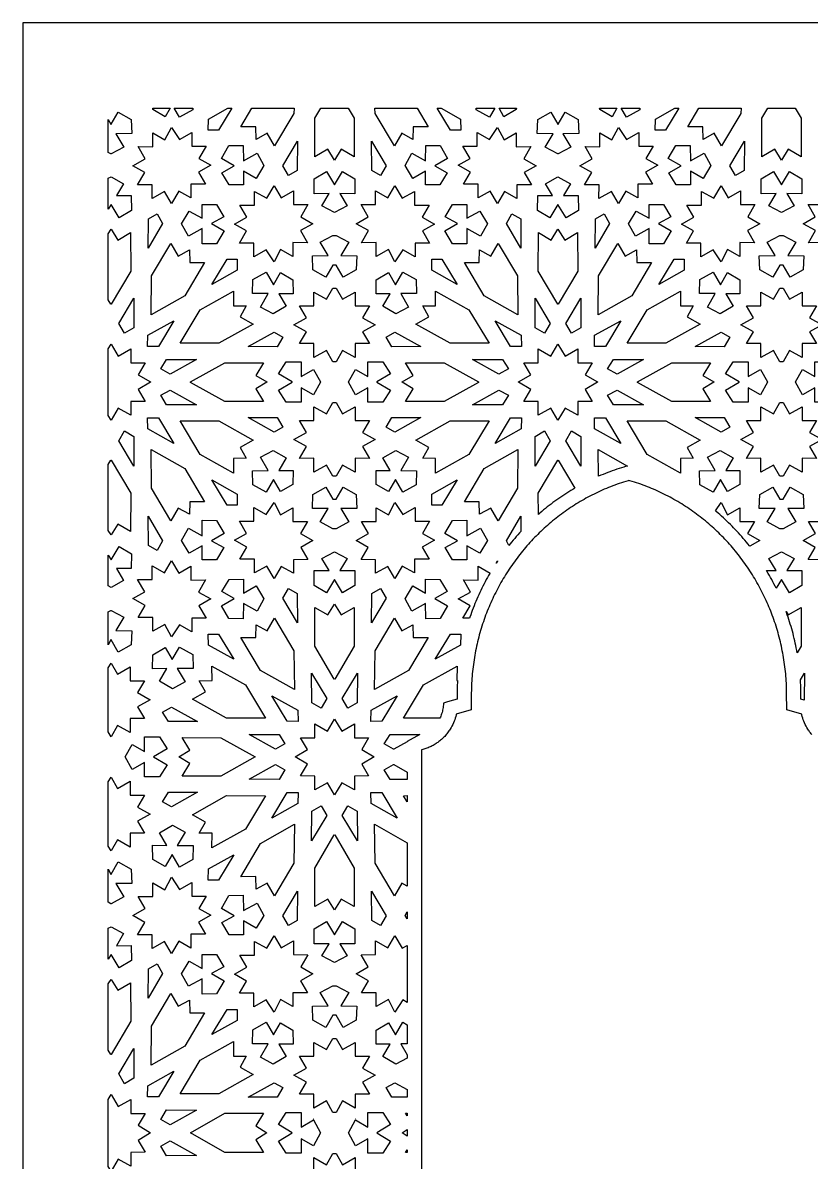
# Model space of a CAD drawing. Extents: x -345 to 345, y -870 to 870.
# Drawn here: x -345 to -68.1, y 469.9 to 870 of the extents above; entities that cross this region are included whole.
import ezdxf

# ---------------------------------------------------------------- set-up
doc = ezdxf.new("R2010")
doc.units = 0
doc.layers.add('LAYER_1', color=18, linetype='CONTINUOUS')
doc.layers.add('LAYER_2', color=4, linetype='CONTINUOUS')

msp = doc.modelspace()

# ---------------------------------------------------------------- linework, layer by layer
at = {"layer": 'LAYER_1'}
for points in [[(-345, -870), (345, -870), (345, 870), (-345, 870)], [(-306.89, 836.05), (-306.75, 831.12), (-312.28, 831.06), (-309.52, 826.37), (-314, 823.99), (-314, 823.99), (-314, 823.99), (-314.01, 823.99), (-314.01, 823.99), (-314.02, 823.99), (-314.02, 823.99), (-314.03, 823.99), (-314.03, 823.99), (-315, 824.51), (-315, 836.04), (-314.03, 834.36), (-314.02, 834.36), (-314.01, 834.36), (-314, 834.36), (-314, 834.36), (-311.53, 838.63)], [(-295.04, 837.01), (-299.38, 839.53), (-299.38, 840), (-293.29, 840)], [(-285.32, 839.42), (-289.96, 836.83), (-291.82, 840), (-285.31, 840)], [(-276.28, 832.29), (-279.83, 832.28), (-279.77, 836.16), (-272.94, 840), (-271.6, 840)], [(-249.75, 838.2), (-256.54, 826.75), (-259.14, 831.2), (-263.07, 829.07), (-263.14, 833.47), (-268.38, 833.45), (-264.5, 840), (-249.73, 840)], [(-228.62, 836.48), (-228.64, 822.98), (-233.16, 825.57), (-235.52, 821.8), (-237.87, 825.57), (-242.39, 822.98), (-242.42, 836.48), (-240.34, 840), (-230.69, 840)], [(-202.65, 833.45), (-207.89, 833.47), (-207.96, 829.07), (-211.89, 831.2), (-214.49, 826.75), (-221.28, 838.2), (-221.3, 840), (-206.53, 840)], [(-191.26, 836.16), (-191.2, 832.28), (-194.76, 832.29), (-199.43, 840), (-198.1, 840)], [(-181.08, 836.83), (-185.71, 839.42), (-185.72, 840), (-179.21, 840)], [(-171.66, 839.53), (-175.99, 837.01), (-177.74, 840), (-171.65, 840)], [(-149.89, 836.05), (-149.75, 831.12), (-155.28, 831.06), (-152.52, 826.37), (-157, 823.99), (-157, 823.99), (-157.01, 823.99), (-157.01, 823.99), (-157.02, 823.99), (-157.02, 823.99), (-157.03, 823.99), (-157.03, 823.99), (-157.04, 823.99), (-161.51, 826.37), (-158.76, 831.06), (-164.28, 831.12), (-164.14, 836.05), (-159.5, 838.63), (-157.04, 834.36), (-157.03, 834.36), (-157.02, 834.36), (-157.01, 834.36), (-157, 834.36), (-154.53, 838.63)], [(-138.04, 837.01), (-142.38, 839.53), (-142.39, 840), (-136.3, 840)], [(-128.33, 839.42), (-132.96, 836.83), (-134.83, 840), (-128.31, 840)], [(-119.28, 832.29), (-122.84, 832.28), (-122.78, 836.16), (-115.94, 840), (-114.6, 840)], [(-92.76, 838.2), (-99.55, 826.75), (-102.14, 831.2), (-106.08, 829.07), (-106.14, 833.47), (-111.38, 833.45), (-107.5, 840), (-92.74, 840)], [(-71.62, 836.48), (-71.64, 822.98), (-76.17, 825.57), (-78.52, 821.8), (-80.87, 825.57), (-85.4, 822.98), (-85.42, 836.48), (-83.35, 840), (-73.69, 840)], [(-290, 829), (-285.65, 831.44), (-285.66, 826.67), (-280.59, 826.65), (-283.13, 822.36), (-278.92, 819.96), (-283.26, 817.53), (-280.77, 813.28), (-285.93, 813.3), (-285.93, 808.48), (-290.19, 810.91), (-292.78, 806.55), (-295.27, 810.79), (-299.61, 808.35), (-299.61, 813.12), (-304.68, 813.14), (-302.14, 817.43), (-306.35, 819.83), (-302.01, 822.26), (-304.49, 826.51), (-299.34, 826.49), (-299.33, 831.31), (-295.07, 828.89), (-292.77, 833.25)], [(-175.96, 828.89), (-171.7, 831.31), (-171.69, 826.49), (-166.54, 826.51), (-169.02, 822.26), (-164.68, 819.83), (-168.9, 817.43), (-166.35, 813.14), (-171.43, 813.12), (-171.42, 808.35), (-175.76, 810.79), (-178.25, 806.55), (-180.84, 810.91), (-185.1, 808.48), (-185.11, 813.3), (-190.26, 813.28), (-187.77, 817.53), (-192.12, 819.96), (-187.9, 822.36), (-190.44, 826.65), (-185.37, 826.67), (-185.38, 831.44), (-181.04, 829), (-178.26, 833.25)], [(-133, 829), (-128.66, 831.44), (-128.67, 826.67), (-123.59, 826.65), (-126.14, 822.36), (-121.92, 819.96), (-126.27, 817.53), (-123.78, 813.28), (-128.93, 813.3), (-128.94, 808.48), (-133.2, 810.91), (-135.78, 806.55), (-138.28, 810.79), (-142.62, 808.35), (-142.61, 813.12), (-147.68, 813.14), (-145.14, 817.43), (-149.36, 819.83), (-145.01, 822.26), (-147.5, 826.51), (-142.35, 826.49), (-142.34, 831.31), (-138.08, 828.89), (-135.78, 833.25)], [(-248.62, 818.09), (-251.68, 816.33), (-253.63, 819.72), (-248.53, 828.39)], [(-217.4, 819.72), (-219.35, 816.33), (-222.42, 818.09), (-222.5, 828.39)], [(-91.62, 818.09), (-94.69, 816.33), (-96.64, 819.72), (-91.53, 828.39)], [(-267.53, 821.56), (-262.72, 824.22), (-260.3, 819.89), (-262.99, 815.38), (-267.51, 817.94), (-267.49, 813.06), (-272.53, 813.12), (-275.09, 817.37), (-270.74, 819.78), (-275.26, 822.34), (-272.6, 826.86), (-267.55, 826.96)], [(-198.44, 826.86), (-195.77, 822.34), (-200.29, 819.78), (-195.94, 817.37), (-198.5, 813.12), (-203.55, 813.06), (-203.52, 817.94), (-208.04, 815.38), (-210.73, 819.89), (-208.32, 824.22), (-203.51, 821.56), (-203.48, 826.96)], [(-110.53, 821.56), (-105.72, 824.22), (-103.31, 819.89), (-105.99, 815.38), (-110.51, 817.94), (-110.49, 813.06), (-115.53, 813.12), (-118.1, 817.37), (-113.75, 819.78), (-118.27, 822.34), (-115.6, 826.86), (-110.56, 826.96)], [(-228.39, 815.2), (-228.41, 809.99), (-233.63, 810), (-231.11, 805.78), (-235.52, 803.36), (-239.92, 805.78), (-237.4, 810), (-242.63, 809.99), (-242.64, 815.2), (-238.34, 817.78), (-235.52, 813.12), (-232.69, 817.78)], [(-71.39, 815.2), (-71.41, 809.99), (-76.63, 810), (-74.11, 805.78), (-78.52, 803.36), (-82.93, 805.78), (-80.41, 810), (-85.63, 809.99), (-85.65, 815.2), (-81.34, 817.78), (-78.52, 813.12), (-75.7, 817.78)], [(-309.59, 813.51), (-312.11, 809.3), (-306.89, 809.3), (-306.87, 804.09), (-311.17, 801.51), (-314.01, 806.17), (-315, 804.55), (-315, 815.39), (-314.01, 815.93)], [(-254.24, 808.5), (-249.9, 810.94), (-249.91, 806.17), (-244.83, 806.15), (-247.38, 801.86), (-243.16, 799.46), (-247.51, 797.03), (-245.02, 792.78), (-250.17, 792.8), (-250.18, 787.98), (-254.44, 790.4), (-256.74, 786.04), (-259.52, 790.29), (-263.86, 787.85), (-263.85, 792.62), (-268.92, 792.64), (-266.38, 796.93), (-270.6, 799.33), (-266.25, 801.76), (-268.74, 806.01), (-263.59, 805.99), (-263.58, 810.81), (-259.32, 808.39), (-256.74, 812.74)], [(-211.71, 808.39), (-207.45, 810.81), (-207.44, 805.99), (-202.29, 806.01), (-204.78, 801.76), (-200.43, 799.33), (-204.65, 796.93), (-202.11, 792.64), (-207.18, 792.62), (-207.17, 787.85), (-211.51, 790.29), (-214.29, 786.04), (-216.59, 790.4), (-220.85, 787.98), (-220.86, 792.8), (-226.01, 792.78), (-223.53, 797.03), (-227.87, 799.46), (-223.65, 801.86), (-226.2, 806.15), (-221.12, 806.17), (-221.13, 810.94), (-216.79, 808.5), (-214.3, 812.74)], [(-152.6, 813.51), (-155.12, 809.3), (-149.89, 809.3), (-149.87, 804.09), (-154.18, 801.51), (-157.02, 806.17), (-159.86, 801.51), (-164.16, 804.09), (-164.14, 809.3), (-158.92, 809.3), (-161.44, 813.51), (-157.02, 815.93)], [(-97.24, 808.5), (-92.9, 810.94), (-92.91, 806.17), (-87.84, 806.15), (-90.38, 801.86), (-86.16, 799.46), (-90.51, 797.03), (-88.02, 792.78), (-93.17, 792.8), (-93.18, 787.98), (-97.44, 790.4), (-99.74, 786.04), (-102.52, 790.29), (-106.86, 787.85), (-106.86, 792.62), (-111.93, 792.64), (-109.39, 796.93), (-113.6, 799.33), (-109.26, 801.76), (-111.74, 806.01), (-106.59, 805.99), (-106.58, 810.81), (-102.32, 808.39), (-99.74, 812.74)], [(-54.72, 808.39), (-50.46, 810.81), (-50.45, 805.99), (-45.3, 806.01), (-47.78, 801.76), (-43.44, 799.33), (-47.66, 796.93), (-45.11, 792.64), (-50.18, 792.62), (-50.18, 787.85), (-54.52, 790.29), (-57.3, 786.04), (-59.6, 790.4), (-63.86, 787.98), (-63.87, 792.8), (-69.02, 792.78), (-66.53, 797.03), (-70.88, 799.46), (-66.66, 801.86), (-69.2, 806.15), (-64.13, 806.17), (-64.14, 810.94), (-59.8, 808.5), (-57.3, 812.74)], [(-276.98, 806.17), (-274.42, 801.92), (-278.77, 799.51), (-274.25, 796.95), (-276.92, 792.43), (-281.96, 792.33), (-281.99, 797.73), (-286.8, 795.07), (-289.21, 799.4), (-286.52, 803.91), (-282.01, 801.35), (-282.03, 806.23)], [(-189.03, 801.35), (-184.51, 803.91), (-181.82, 799.4), (-184.23, 795.07), (-189.04, 797.73), (-189.07, 792.33), (-194.11, 792.43), (-196.78, 796.95), (-192.26, 799.51), (-196.61, 801.92), (-194.05, 806.17), (-189, 806.23)], [(-119.99, 806.17), (-117.43, 801.92), (-121.77, 799.51), (-117.26, 796.95), (-119.92, 792.43), (-124.97, 792.33), (-124.99, 797.73), (-129.8, 795.07), (-132.21, 799.4), (-129.53, 803.91), (-125.01, 801.35), (-125.03, 806.23)], [(-295.88, 799.57), (-300.98, 790.9), (-300.9, 801.2), (-297.83, 802.96)], [(-170.13, 801.2), (-170.05, 790.9), (-175.15, 799.57), (-173.2, 802.96)], [(-138.88, 799.57), (-143.99, 790.9), (-143.9, 801.2), (-140.83, 802.96)], [(-311.64, 793.72), (-307.12, 796.31), (-307.1, 782.81), (-313.92, 771.22), (-314.01, 771.29), (-314.11, 771.22), (-315, 772.74), (-315, 795.92), (-314.01, 797.49)], [(-154.65, 793.72), (-150.13, 796.31), (-150.1, 782.81), (-156.92, 771.22), (-157.02, 771.29), (-157.11, 771.22), (-163.93, 782.81), (-163.91, 796.31), (-159.39, 793.72), (-157.02, 797.49)], [(-290.38, 788.09), (-286.44, 790.22), (-286.38, 785.83), (-281.13, 785.84), (-288.06, 774.16), (-299.92, 767.49), (-299.76, 781.09), (-292.97, 792.55)], [(-230.5, 792.92), (-233.26, 788.23), (-227.73, 788.17), (-227.87, 783.24), (-232.51, 780.66), (-234.98, 784.93), (-234.98, 784.93), (-235.52, 784.93), (-236.05, 784.93), (-236.06, 784.93), (-238.52, 780.66), (-243.16, 783.24), (-243.3, 788.17), (-237.78, 788.23), (-240.53, 792.92), (-236.06, 795.3), (-236.05, 795.3), (-235.52, 795.3), (-234.98, 795.3), (-234.98, 795.3)], [(-171.27, 781.09), (-171.11, 767.49), (-182.97, 774.16), (-189.9, 785.84), (-184.66, 785.83), (-184.59, 790.22), (-180.66, 788.09), (-178.06, 792.55)], [(-133.38, 788.09), (-129.45, 790.22), (-129.38, 785.83), (-124.14, 785.84), (-131.06, 774.16), (-142.92, 767.49), (-142.76, 781.09), (-135.97, 792.55)], [(-73.5, 792.92), (-76.26, 788.23), (-70.73, 788.17), (-70.87, 783.24), (-75.51, 780.66), (-77.98, 784.93), (-77.98, 784.93), (-78.52, 784.93), (-79.06, 784.93), (-79.06, 784.93), (-81.53, 780.66), (-86.17, 783.24), (-86.31, 788.17), (-80.78, 788.23), (-83.54, 792.92), (-79.06, 795.3), (-79.06, 795.3), (-78.52, 795.3), (-77.98, 795.3), (-77.98, 795.3)], [(-269.74, 783.14), (-278.61, 778.15), (-273.24, 787.01), (-269.68, 787.02)], [(-197.79, 787.01), (-192.42, 778.15), (-201.29, 783.14), (-201.35, 787.02)], [(-112.74, 783.14), (-121.61, 778.15), (-116.24, 787.01), (-112.69, 787.02)], [(-256.95, 778.04), (-254.48, 782.28), (-250.14, 779.76), (-250.09, 774.83), (-255.09, 774.87), (-252.48, 770.44), (-257.1, 767.83), (-261.53, 770.2), (-258.79, 774.9), (-264.32, 774.94), (-264.19, 779.87), (-259.56, 782.46)], [(-206.84, 779.87), (-206.72, 774.94), (-212.24, 774.9), (-209.5, 770.2), (-213.93, 767.83), (-218.55, 770.44), (-215.94, 774.87), (-220.94, 774.83), (-220.89, 779.76), (-216.56, 782.28), (-214.08, 778.04), (-211.47, 782.46)], [(-99.96, 778.04), (-97.48, 782.28), (-93.14, 779.76), (-93.1, 774.83), (-98.09, 774.87), (-95.49, 770.44), (-100.11, 767.83), (-104.53, 770.2), (-101.79, 774.9), (-107.32, 774.94), (-107.19, 779.87), (-102.56, 782.46)], [(-232.72, 772.92), (-228.27, 775.46), (-228.25, 770.56), (-223.24, 770.58), (-225.67, 766.44), (-221.27, 763.97), (-225.66, 761.47), (-223.21, 757.34), (-228.22, 757.33), (-228.21, 752.44), (-232.67, 754.95), (-234.98, 750.94), (-234.98, 750.94), (-235.52, 750.94), (-236.05, 750.94), (-236.06, 750.94), (-238.36, 754.95), (-242.82, 752.44), (-242.82, 757.33), (-247.82, 757.34), (-245.38, 761.47), (-249.76, 763.97), (-245.36, 766.44), (-247.79, 770.58), (-242.78, 770.56), (-242.76, 775.46), (-238.31, 772.92), (-236.06, 776.84), (-236.05, 776.84), (-235.52, 776.84), (-234.98, 776.84), (-234.98, 776.84)], [(-75.73, 772.92), (-71.27, 775.46), (-71.25, 770.56), (-66.25, 770.58), (-68.67, 766.44), (-64.27, 763.97), (-68.66, 761.47), (-66.21, 757.34), (-71.22, 757.33), (-71.21, 752.44), (-75.68, 754.95), (-77.98, 750.94), (-77.98, 750.94), (-78.52, 750.94), (-79.06, 750.94), (-79.06, 750.94), (-81.36, 754.95), (-85.83, 752.44), (-85.82, 757.33), (-90.83, 757.34), (-88.38, 761.47), (-92.77, 763.97), (-88.37, 766.44), (-90.79, 770.58), (-85.79, 770.56), (-85.77, 775.46), (-81.31, 772.92), (-79.06, 776.84), (-79.06, 776.84), (-78.52, 776.84), (-77.98, 776.84), (-77.98, 776.84)], [(-305.99, 762.87), (-309.29, 760.98), (-311.25, 764.38), (-305.95, 773.29)], [(-270.98, 770.65), (-266.49, 770.57), (-268.68, 766.73), (-264.13, 764.18), (-276.1, 757.45), (-289.78, 757.47), (-282.69, 769.17), (-270.95, 775.77)], [(-188.34, 769.17), (-181.25, 757.47), (-194.93, 757.45), (-206.9, 764.18), (-202.35, 766.73), (-204.55, 770.57), (-200.05, 770.65), (-200.08, 775.77)], [(-159.78, 764.38), (-161.74, 760.98), (-165.05, 762.87), (-165.08, 773.29)], [(-148.99, 762.87), (-152.3, 760.98), (-154.26, 764.38), (-148.95, 773.29)], [(-113.99, 770.65), (-109.49, 770.57), (-111.68, 766.73), (-107.13, 764.18), (-119.1, 757.45), (-132.78, 757.47), (-125.69, 769.17), (-113.95, 775.77)], [(-297.36, 756.37), (-301.19, 756.36), (-301.13, 760.26), (-291.97, 765.35)], [(-169.9, 760.26), (-169.84, 756.36), (-173.67, 756.37), (-179.06, 765.35)], [(-140.36, 756.37), (-144.19, 756.36), (-144.14, 760.26), (-134.97, 765.35)], [(-253.61, 759.6), (-255.64, 756.27), (-265.86, 756.29), (-256.69, 761.33)], [(-205.17, 756.29), (-215.39, 756.27), (-217.42, 759.6), (-214.34, 761.33)], [(-96.61, 759.6), (-98.65, 756.27), (-108.87, 756.29), (-99.69, 761.33)], [(-311.51, 752.96), (-307.04, 755.47), (-307.05, 750.58), (-302.04, 750.57), (-304.49, 746.44), (-300.11, 743.88), (-300.15, 743.85), (-300.11, 743.82), (-300.15, 743.79), (-300.11, 743.76), (-304.49, 741.2), (-302.04, 737.07), (-307.05, 737.06), (-307.04, 732.17), (-311.51, 734.68), (-314.01, 730.5), (-315, 732.15), (-315, 755.5), (-314.01, 757.14)], [(-154.51, 752.96), (-150.05, 755.47), (-150.05, 750.58), (-145.05, 750.57), (-147.49, 746.44), (-143.11, 743.88), (-143.16, 743.85), (-143.11, 743.82), (-143.16, 743.79), (-143.11, 743.76), (-147.49, 741.2), (-145.05, 737.07), (-150.05, 737.06), (-150.05, 732.17), (-154.51, 734.68), (-157.02, 730.5), (-159.52, 734.68), (-163.99, 732.17), (-163.98, 737.06), (-168.99, 737.07), (-166.54, 741.2), (-170.93, 743.76), (-170.88, 743.79), (-170.93, 743.82), (-170.88, 743.85), (-170.93, 743.88), (-166.54, 746.44), (-168.99, 750.57), (-163.98, 750.58), (-163.99, 755.47), (-159.52, 752.96), (-157.02, 757.14)], [(-284, 751.73), (-293.25, 746.59), (-296.57, 748.45), (-294.53, 751.8)], [(-263.11, 746.21), (-259.25, 743.88), (-259.3, 743.85), (-259.25, 743.82), (-259.3, 743.79), (-259.25, 743.76), (-263.11, 741.44), (-260.48, 737.01), (-274.02, 737.03), (-286.13, 743.73), (-286.08, 743.76), (-286.13, 743.79), (-286.08, 743.82), (-286.13, 743.85), (-286.08, 743.88), (-286.13, 743.91), (-274.02, 750.62), (-260.48, 750.64)], [(-247.19, 750.91), (-247.18, 745.8), (-242.87, 748.28), (-240.39, 743.88), (-240.41, 743.85), (-240.39, 743.82), (-240.41, 743.79), (-240.39, 743.76), (-242.87, 739.37), (-247.18, 741.84), (-247.19, 736.74), (-252.53, 736.74), (-255.15, 740.95), (-250.37, 743.76), (-250.42, 743.79), (-250.37, 743.82), (-250.42, 743.85), (-250.37, 743.88), (-255.15, 746.69), (-252.53, 750.91)], [(-215.89, 746.69), (-220.66, 743.88), (-220.61, 743.85), (-220.66, 743.82), (-220.61, 743.79), (-220.66, 743.76), (-215.89, 740.95), (-218.5, 736.74), (-223.84, 736.74), (-223.85, 741.84), (-228.16, 739.37), (-230.64, 743.76), (-230.62, 743.79), (-230.64, 743.82), (-230.62, 743.85), (-230.64, 743.88), (-228.16, 748.28), (-223.85, 745.8), (-223.84, 750.91), (-218.5, 750.91)], [(-197.01, 750.62), (-184.91, 743.91), (-184.95, 743.88), (-184.91, 743.85), (-184.95, 743.82), (-184.91, 743.79), (-184.95, 743.76), (-184.91, 743.73), (-197.01, 737.03), (-210.55, 737.01), (-207.92, 741.44), (-211.78, 743.76), (-211.73, 743.79), (-211.78, 743.82), (-211.73, 743.85), (-211.78, 743.88), (-207.92, 746.21), (-210.55, 750.64)], [(-174.46, 748.45), (-177.78, 746.59), (-187.03, 751.73), (-176.5, 751.8)], [(-127.01, 751.73), (-136.26, 746.59), (-139.58, 748.45), (-137.53, 751.8)], [(-106.12, 746.21), (-102.26, 743.88), (-102.3, 743.85), (-102.26, 743.82), (-102.3, 743.79), (-102.26, 743.76), (-106.12, 741.44), (-103.48, 737.01), (-117.02, 737.03), (-129.13, 743.73), (-129.08, 743.76), (-129.13, 743.79), (-129.08, 743.82), (-129.13, 743.85), (-129.08, 743.88), (-129.13, 743.91), (-117.02, 750.62), (-103.48, 750.64)], [(-90.19, 750.91), (-90.19, 745.8), (-85.88, 748.28), (-83.4, 743.88), (-83.41, 743.85), (-83.4, 743.82), (-83.41, 743.79), (-83.4, 743.76), (-85.88, 739.37), (-90.19, 741.84), (-90.19, 736.74), (-95.53, 736.74), (-98.15, 740.95), (-93.38, 743.76), (-93.42, 743.79), (-93.38, 743.82), (-93.42, 743.85), (-93.38, 743.88), (-98.15, 746.69), (-95.53, 750.91)], [(-58.89, 746.69), (-63.66, 743.88), (-63.62, 743.85), (-63.66, 743.82), (-63.62, 743.79), (-63.66, 743.76), (-58.89, 740.95), (-61.51, 736.74), (-66.85, 736.74), (-66.85, 741.84), (-71.16, 739.37), (-73.64, 743.76), (-73.63, 743.79), (-73.64, 743.82), (-73.63, 743.85), (-73.64, 743.88), (-71.16, 748.28), (-66.85, 745.8), (-66.85, 750.91), (-61.51, 750.91)], [(-284, 735.91), (-294.53, 735.85), (-296.57, 739.2), (-293.25, 741.06)], [(-174.46, 739.2), (-176.5, 735.85), (-187.03, 735.91), (-177.78, 741.06)], [(-127.01, 735.91), (-137.53, 735.85), (-139.58, 739.2), (-136.26, 741.06)], [(-234.98, 736.7), (-232.67, 732.69), (-228.21, 735.2), (-228.22, 730.31), (-223.21, 730.3), (-225.66, 726.17), (-221.27, 723.68), (-225.67, 721.2), (-223.24, 717.06), (-228.25, 717.08), (-228.27, 712.19), (-232.72, 714.72), (-234.98, 710.81), (-234.98, 710.81), (-235.52, 710.81), (-236.05, 710.81), (-236.06, 710.81), (-238.31, 714.72), (-242.76, 712.19), (-242.78, 717.08), (-247.79, 717.06), (-245.36, 721.2), (-249.76, 723.68), (-245.38, 726.17), (-247.82, 730.3), (-242.82, 730.31), (-242.82, 735.2), (-238.36, 732.69), (-236.06, 736.7), (-236.05, 736.71), (-235.52, 736.7), (-234.98, 736.71)], [(-77.98, 736.7), (-75.68, 732.69), (-71.21, 735.2), (-71.22, 730.31), (-66.21, 730.3), (-68.66, 726.17), (-64.27, 723.68), (-68.67, 721.2), (-66.25, 717.06), (-71.25, 717.08), (-71.27, 712.19), (-75.73, 714.72), (-77.98, 710.81), (-77.98, 710.81), (-78.52, 710.81), (-79.06, 710.81), (-79.06, 710.81), (-81.31, 714.72), (-85.77, 712.19), (-85.79, 717.08), (-90.79, 717.06), (-88.37, 721.2), (-92.77, 723.68), (-88.38, 726.17), (-90.83, 730.3), (-85.82, 730.31), (-85.83, 735.2), (-81.36, 732.69), (-79.06, 736.7), (-79.06, 736.71), (-78.52, 736.7), (-77.98, 736.71)], [(-297.36, 731.27), (-291.97, 722.29), (-301.13, 727.38), (-301.19, 731.28)], [(-264.13, 723.46), (-268.68, 720.92), (-266.49, 717.08), (-270.98, 717), (-270.95, 711.87), (-282.69, 718.47), (-289.78, 730.18), (-276.1, 730.2)], [(-253.61, 728.04), (-256.69, 726.31), (-265.86, 731.36), (-255.64, 731.37)], [(-205.17, 731.36), (-214.34, 726.31), (-217.42, 728.04), (-215.39, 731.37)], [(-181.25, 730.18), (-188.34, 718.47), (-200.08, 711.87), (-200.05, 717), (-204.55, 717.08), (-202.35, 720.92), (-206.9, 723.46), (-194.93, 730.2)], [(-169.9, 727.38), (-179.06, 722.29), (-173.67, 731.27), (-169.84, 731.28)], [(-140.36, 731.27), (-134.97, 722.29), (-144.14, 727.38), (-144.19, 731.28)], [(-107.13, 723.46), (-111.68, 720.92), (-109.49, 717.08), (-113.99, 717), (-113.95, 711.87), (-125.69, 718.47), (-132.78, 730.18), (-119.1, 730.2)], [(-96.61, 728.04), (-99.69, 726.31), (-108.87, 731.36), (-98.65, 731.37)], [(-305.99, 724.78), (-305.95, 714.35), (-311.25, 723.26), (-309.29, 726.67)], [(-159.78, 723.26), (-165.08, 714.35), (-165.05, 724.78), (-161.74, 726.67)], [(-148.99, 724.78), (-148.95, 714.35), (-154.26, 723.26), (-152.3, 726.67)], [(-307.1, 704.83), (-307.12, 691.33), (-311.64, 693.92), (-314.01, 690.15), (-315, 691.72), (-315, 714.9), (-314.11, 716.42), (-314.01, 716.36), (-313.92, 716.42)], [(-288.06, 713.48), (-281.13, 701.8), (-286.38, 701.82), (-286.44, 697.42), (-290.38, 699.55), (-292.97, 695.1), (-299.76, 706.55), (-299.92, 720.15)], [(-252.48, 717.2), (-255.09, 712.78), (-250.09, 712.82), (-250.14, 707.88), (-254.48, 705.37), (-256.95, 709.61), (-259.56, 705.18), (-264.19, 707.77), (-264.32, 712.71), (-258.79, 712.75), (-261.53, 717.44), (-257.1, 719.81)], [(-209.5, 717.44), (-212.24, 712.75), (-206.72, 712.71), (-206.84, 707.77), (-211.47, 705.18), (-214.08, 709.61), (-216.56, 705.37), (-220.89, 707.88), (-220.94, 712.82), (-215.94, 712.78), (-218.55, 717.2), (-213.93, 719.81)], [(-171.27, 706.55), (-178.06, 695.1), (-180.66, 699.55), (-184.59, 697.42), (-184.66, 701.82), (-189.9, 701.8), (-182.97, 713.48), (-171.11, 720.15)], [(-151.12, 706.56), (-151.8, 706.17), (-152.52, 705.73), (-153.24, 705.29), (-153.95, 704.84), (-154.66, 704.39), (-155.36, 703.93), (-156.06, 703.46), (-156.75, 702.98), (-157.44, 702.5), (-158.12, 702.01), (-158.8, 701.51), (-159.47, 701.01), (-160.13, 700.5), (-160.79, 699.98), (-161.45, 699.46), (-162.1, 698.93), (-162.74, 698.39), (-163.38, 697.85), (-163.92, 697.38), (-163.93, 704.83), (-157.11, 716.42), (-157.02, 716.36), (-156.92, 716.42)], [(-132.63, 714.37), (-133.03, 714.26), (-133.86, 714.01), (-134.69, 713.76), (-135.51, 713.5), (-136.33, 713.23), (-137.15, 712.95), (-137.96, 712.67), (-138.77, 712.37), (-139.57, 712.07), (-140.37, 711.76), (-141.16, 711.44), (-141.95, 711.12), (-142.74, 710.78), (-142.81, 710.75), (-142.92, 720.15)], [(-95.49, 717.2), (-98.09, 712.78), (-93.1, 712.82), (-93.14, 707.88), (-97.48, 705.37), (-99.96, 709.61), (-102.56, 705.18), (-107.19, 707.77), (-107.32, 712.71), (-101.79, 712.75), (-104.53, 717.44), (-100.11, 719.81)], [(-269.74, 704.51), (-269.68, 700.63), (-273.24, 700.64), (-278.61, 709.49)], [(-197.79, 700.64), (-201.35, 700.63), (-201.29, 704.51), (-192.42, 709.49)], [(-227.87, 704.4), (-227.73, 699.47), (-233.26, 699.41), (-230.5, 694.73), (-234.98, 692.35), (-234.98, 692.35), (-235.52, 692.35), (-236.05, 692.35), (-236.06, 692.35), (-240.53, 694.73), (-237.78, 699.41), (-243.3, 699.47), (-243.16, 704.4), (-238.52, 706.98), (-236.06, 702.72), (-236.05, 702.72), (-235.52, 702.72), (-234.98, 702.72), (-234.98, 702.72), (-232.51, 706.98)], [(-70.87, 704.4), (-70.73, 699.47), (-76.26, 699.41), (-73.5, 694.73), (-77.98, 692.35), (-77.98, 692.35), (-78.52, 692.35), (-79.06, 692.35), (-79.06, 692.35), (-83.54, 694.73), (-80.78, 699.41), (-86.31, 699.47), (-86.17, 704.4), (-81.53, 706.98), (-79.06, 702.72), (-79.06, 702.72), (-78.52, 702.72), (-77.98, 702.72), (-77.98, 702.72), (-75.51, 706.98)], [(-254.44, 697.24), (-250.18, 699.67), (-250.17, 694.85), (-245.02, 694.87), (-247.51, 690.62), (-243.16, 688.19), (-247.38, 685.79), (-244.83, 681.49), (-249.91, 681.48), (-249.9, 676.7), (-254.24, 679.14), (-256.74, 674.9), (-259.32, 679.26), (-263.58, 676.83), (-263.59, 681.65), (-268.74, 681.63), (-266.25, 685.88), (-270.6, 688.31), (-266.38, 690.71), (-268.92, 695), (-263.85, 695.02), (-263.86, 699.79), (-259.52, 697.35), (-256.74, 701.6)], [(-211.51, 697.35), (-207.17, 699.79), (-207.18, 695.02), (-202.11, 695), (-204.65, 690.71), (-200.43, 688.31), (-204.78, 685.88), (-202.29, 681.63), (-207.44, 681.65), (-207.45, 676.83), (-211.71, 679.26), (-214.3, 674.9), (-216.79, 679.14), (-221.13, 676.7), (-221.12, 681.48), (-226.2, 681.49), (-223.65, 685.79), (-227.87, 688.19), (-223.53, 690.62), (-226.01, 694.87), (-220.86, 694.85), (-220.85, 699.67), (-216.59, 697.24), (-214.29, 701.6)], [(-97.44, 697.24), (-93.18, 699.67), (-93.17, 694.85), (-88.02, 694.87), (-90.51, 690.62), (-86.16, 688.19), (-89.67, 686.19), (-89.81, 686.38), (-90.34, 687.03), (-90.86, 687.68), (-91.4, 688.33), (-91.94, 688.97), (-92.49, 689.6), (-93.04, 690.23), (-93.6, 690.85), (-94.17, 691.47), (-94.74, 692.08), (-95.32, 692.68), (-95.9, 693.28), (-96.49, 693.87), (-97.09, 694.46), (-97.69, 695.04), (-98.3, 695.61), (-98.92, 696.18), (-99.54, 696.74), (-100.16, 697.3), (-100.8, 697.85), (-101.43, 698.39), (-101.7, 698.61), (-99.74, 701.6)], [(-54.52, 697.35), (-50.18, 699.79), (-50.18, 695.02), (-45.11, 695), (-47.66, 690.71), (-43.44, 688.31), (-47.78, 685.88), (-45.3, 681.63), (-50.45, 681.65), (-50.46, 676.83), (-54.72, 679.26), (-57.3, 674.9), (-59.8, 679.14), (-64.14, 676.7), (-64.13, 681.48), (-69.2, 681.49), (-66.66, 685.79), (-70.88, 688.19), (-66.53, 690.62), (-69.02, 694.87), (-63.87, 694.85), (-63.86, 699.67), (-59.6, 697.24), (-57.3, 701.6)], [(-295.88, 688.07), (-297.83, 684.69), (-300.9, 686.44), (-300.98, 696.74)], [(-170.09, 691.37), (-170.57, 690.85), (-171.13, 690.23), (-171.68, 689.6), (-172.23, 688.97), (-172.77, 688.33), (-173.31, 687.68), (-173.84, 687.03), (-174.25, 686.51), (-175.15, 688.07), (-170.05, 696.74)], [(-276.92, 695.21), (-274.25, 690.69), (-278.77, 688.13), (-274.42, 685.72), (-276.98, 681.47), (-282.03, 681.41), (-282.01, 686.3), (-286.52, 683.74), (-289.21, 688.24), (-286.8, 692.58), (-281.99, 689.91), (-281.96, 695.32)], [(-189.04, 689.91), (-184.23, 692.58), (-181.82, 688.24), (-184.51, 683.74), (-189.03, 686.3), (-189, 681.41), (-194.05, 681.47), (-196.61, 685.72), (-192.26, 688.13), (-196.78, 690.69), (-194.11, 695.21), (-189.07, 695.32)], [(-306.87, 683.56), (-306.89, 678.34), (-312.11, 678.35), (-309.59, 674.13), (-314.01, 671.72), (-315, 672.26), (-315, 683.09), (-314.01, 681.47), (-311.17, 686.13)], [(-231.11, 681.87), (-233.63, 677.65), (-228.41, 677.66), (-228.39, 672.44), (-232.69, 669.87), (-235.52, 674.52), (-238.34, 669.87), (-242.64, 672.44), (-242.63, 677.66), (-237.4, 677.65), (-239.92, 681.87), (-235.52, 684.28)], [(-74.11, 681.87), (-76.63, 677.65), (-71.41, 677.66), (-71.39, 672.44), (-75.7, 669.87), (-78.52, 674.52), (-80.4, 671.43), (-80.42, 671.47), (-80.79, 672.22), (-81.18, 672.98), (-81.57, 673.72), (-81.97, 674.47), (-82.37, 675.21), (-82.79, 675.94), (-83.21, 676.67), (-83.63, 677.4), (-83.79, 677.65), (-80.41, 677.65), (-82.93, 681.87), (-78.52, 684.28)], [(-290.19, 676.74), (-285.93, 679.16), (-285.93, 674.34), (-280.77, 674.36), (-283.26, 670.12), (-278.92, 667.68), (-283.13, 665.28), (-280.59, 660.99), (-285.66, 660.97), (-285.65, 656.2), (-290, 658.64), (-292.77, 654.39), (-295.07, 658.76), (-299.33, 656.33), (-299.34, 661.15), (-304.49, 661.13), (-302.01, 665.38), (-306.35, 667.81), (-302.14, 670.21), (-304.68, 674.5), (-299.61, 674.52), (-299.61, 679.29), (-295.27, 676.85), (-292.78, 681.1)], [(-178.23, 681.05), (-178.3, 680.95), (-178.73, 680.3), (-178.25, 681.1)], [(-180.9, 676.78), (-180.96, 676.67), (-181.39, 675.94), (-181.8, 675.21), (-182.2, 674.47), (-182.6, 673.72), (-182.99, 672.98), (-183.38, 672.22), (-183.76, 671.47), (-184.12, 670.71), (-184.49, 669.94), (-184.84, 669.17), (-185.19, 668.4), (-185.53, 667.63), (-185.86, 666.84), (-186.19, 666.06), (-186.5, 665.27), (-186.81, 664.48), (-187.11, 663.68), (-187.41, 662.88), (-187.69, 662.08), (-187.97, 661.27), (-188.07, 660.98), (-190.44, 660.99), (-187.9, 665.28), (-192.12, 667.68), (-187.77, 670.12), (-190.26, 674.36), (-185.11, 674.34), (-185.1, 679.16)], [(-267.51, 669.7), (-262.99, 672.26), (-260.3, 667.75), (-262.72, 663.42), (-267.53, 666.08), (-267.55, 660.68), (-272.6, 660.79), (-275.26, 665.31), (-270.74, 667.87), (-275.09, 670.27), (-272.53, 674.52), (-267.49, 674.58)], [(-198.5, 674.52), (-195.94, 670.27), (-200.29, 667.87), (-195.77, 665.31), (-198.44, 660.79), (-203.48, 660.68), (-203.51, 666.08), (-208.32, 663.42), (-210.73, 667.75), (-208.04, 672.26), (-203.52, 669.7), (-203.55, 674.58)], [(-248.62, 669.56), (-248.53, 659.25), (-253.63, 667.92), (-251.68, 671.31)], [(-217.4, 667.92), (-222.5, 659.25), (-222.42, 669.56), (-219.35, 671.31)], [(-233.16, 662.08), (-228.64, 664.67), (-228.62, 651.17), (-235.44, 639.57), (-235.52, 639.64), (-235.59, 639.57), (-242.42, 651.17), (-242.39, 664.67), (-237.87, 662.08), (-235.52, 665.84)], [(-71.62, 651.17), (-73.01, 648.81), (-73.16, 649.63), (-73.32, 650.48), (-73.49, 651.33), (-73.67, 652.18), (-73.86, 653.02), (-74.06, 653.86), (-74.27, 654.7), (-74.48, 655.53), (-74.7, 656.36), (-74.93, 657.19), (-75.17, 658.01), (-75.42, 658.83), (-75.67, 659.65), (-75.93, 660.46), (-76.2, 661.27), (-76.48, 662.08), (-76.77, 662.88), (-76.9, 663.25), (-76.17, 662.08), (-71.64, 664.67)], [(-309.52, 661.27), (-312.28, 656.59), (-306.75, 656.52), (-306.89, 651.6), (-311.53, 649.02), (-314, 653.28), (-314, 653.28), (-314.01, 653.28), (-314.02, 653.28), (-314.03, 653.28), (-315, 651.61), (-315, 663.14), (-314.03, 663.65), (-314.03, 663.65), (-314.02, 663.65), (-314.02, 663.65), (-314.01, 663.65), (-314.01, 663.65), (-314, 663.65), (-314, 663.65), (-314, 663.65)], [(-249.75, 649.45), (-249.6, 635.85), (-261.45, 642.51), (-268.38, 654.19), (-263.14, 654.18), (-263.07, 658.57), (-259.14, 656.44), (-256.54, 660.9)], [(-211.89, 656.44), (-207.96, 658.57), (-207.89, 654.18), (-202.65, 654.19), (-209.58, 642.51), (-221.44, 635.85), (-221.28, 649.45), (-214.49, 660.9)], [(-276.28, 655.36), (-270.91, 646.5), (-279.77, 651.49), (-279.83, 655.37)], [(-191.26, 651.49), (-200.12, 646.5), (-194.76, 655.36), (-191.2, 655.37)], [(-285.32, 648.22), (-285.2, 643.29), (-290.73, 643.25), (-287.99, 638.56), (-292.41, 636.18), (-297.03, 638.8), (-294.43, 643.22), (-299.42, 643.18), (-299.38, 648.11), (-295.04, 650.63), (-292.56, 646.39), (-289.96, 650.81)], [(-311.74, 641.27), (-307.29, 643.81), (-307.27, 638.91), (-302.26, 638.93), (-304.69, 634.79), (-300.29, 632.32), (-304.68, 629.82), (-302.23, 625.69), (-307.24, 625.69), (-307.23, 620.79), (-311.69, 623.3), (-314.01, 619.29), (-315, 621), (-315, 643.49), (-314.01, 645.19)], [(-266.83, 637.52), (-259.73, 625.82), (-273.41, 625.8), (-285.39, 632.53), (-280.84, 635.08), (-283.03, 638.92), (-278.53, 639), (-278.56, 644.12)], [(-238.26, 632.73), (-240.22, 629.33), (-243.53, 631.22), (-243.57, 641.64)], [(-227.5, 631.22), (-230.81, 629.33), (-232.77, 632.73), (-227.46, 641.64)], [(-192.5, 639), (-192.32, 639), (-192.35, 638.33), (-192.39, 637.45), (-192.43, 636.56), (-192.45, 635.67), (-192.46, 634.78), (-192.48, 632.52), (-194.97, 631.79), (-196.17, 631.43), (-197.25, 631.08), (-197.25, 630.91), (-197.28, 630.46), (-197.32, 630.02), (-197.38, 629.57), (-197.45, 629.13), (-197.54, 628.69), (-197.64, 628.25), (-197.75, 627.81), (-197.88, 627.39), (-198.02, 626.98), (-198.17, 626.57), (-198.34, 626.16), (-198.5, 625.8), (-211.3, 625.82), (-204.21, 637.52), (-192.47, 644.12)], [(-70.5, 632.17), (-71.7, 632.52), (-71.71, 634.78), (-71.72, 635.67), (-71.74, 636.56), (-71.78, 637.45), (-71.82, 638.33), (-71.87, 639.22), (-71.87, 639.28), (-70.47, 641.64)], [(-248.38, 628.62), (-248.32, 624.71), (-252.16, 624.73), (-257.54, 633.71)], [(-218.88, 624.73), (-222.71, 624.71), (-222.65, 628.62), (-213.49, 633.71)], [(-283.65, 624.64), (-293.87, 624.62), (-295.9, 627.96), (-292.82, 629.68)], [(-232.98, 621.32), (-228.52, 623.83), (-228.52, 618.93), (-223.52, 618.92), (-225.96, 614.8), (-221.58, 612.24), (-225.96, 609.67), (-223.52, 605.53), (-228.52, 605.52), (-228.52, 600.61), (-232.98, 603.13), (-235.47, 598.94), (-237.96, 603.13), (-242.43, 600.61), (-242.42, 605.52), (-247.43, 605.53), (-244.98, 609.67), (-249.36, 612.24), (-244.98, 614.8), (-247.43, 618.92), (-242.42, 618.93), (-242.43, 623.83), (-237.96, 621.32), (-235.47, 625.5)], [(-252.94, 616.8), (-256.24, 614.95), (-265.47, 620.08), (-254.99, 620.15)], [(-205.52, 620.08), (-210, 617.59), (-210, 617.57), (-214.73, 614.94), (-214.75, 614.95), (-214.77, 614.94), (-218.07, 616.8), (-216, 620.15)], [(-294.32, 615.04), (-299.1, 612.24), (-294.32, 609.42), (-296.94, 605.19), (-302.28, 605.19), (-302.29, 610.31), (-306.6, 607.83), (-309.08, 612.24), (-306.6, 616.63), (-302.29, 614.15), (-302.28, 619.26), (-296.94, 619.26)], [(-275.45, 618.97), (-263.34, 612.26), (-263.39, 612.24), (-263.34, 612.21), (-275.45, 605.48), (-288.99, 605.46), (-286.36, 609.9), (-290.22, 612.24), (-286.36, 614.56), (-288.99, 618.99)], [(-252.94, 607.66), (-254.99, 604.3), (-265.47, 604.37), (-256.24, 609.51)], [(-210, 606.89), (-210, 604.34), (-216, 604.3), (-218.07, 607.66), (-214.77, 609.52), (-214.75, 609.51), (-214.73, 609.52)], [(-311.69, 601.14), (-307.23, 603.66), (-307.24, 598.75), (-302.23, 598.74), (-304.68, 594.6), (-300.29, 592.1), (-304.69, 589.62), (-302.26, 585.46), (-307.27, 585.48), (-307.29, 580.57), (-311.74, 583.12), (-314.01, 579.19), (-315, 580.9), (-315, 603.45), (-314.01, 605.16)], [(-283.65, 599.8), (-292.82, 594.74), (-295.9, 596.47), (-293.87, 599.81)], [(-259.73, 598.61), (-266.83, 586.88), (-278.56, 580.26), (-278.53, 585.4), (-283.03, 585.48), (-280.84, 589.33), (-285.39, 591.88), (-273.41, 598.63)], [(-248.38, 595.81), (-257.54, 590.71), (-252.16, 599.71), (-248.32, 599.72)], [(-218.88, 599.71), (-213.49, 590.71), (-222.65, 595.81), (-222.71, 599.72)], [(-210, 596.46), (-211.3, 598.61), (-210, 598.62)], [(-238.26, 591.68), (-243.57, 582.75), (-243.53, 593.2), (-240.22, 595.09)], [(-227.5, 593.2), (-227.46, 582.75), (-232.77, 591.68), (-230.81, 595.09)], [(-287.99, 585.84), (-290.73, 581.14), (-285.2, 581.09), (-285.32, 576.15), (-289.96, 573.55), (-292.56, 577.99), (-295.04, 573.73), (-299.38, 576.26), (-299.42, 581.2), (-294.43, 581.16), (-297.03, 585.6), (-292.41, 588.22)], [(-249.75, 574.92), (-256.54, 563.44), (-259.14, 567.9), (-263.07, 565.77), (-263.14, 570.18), (-268.38, 570.16), (-261.45, 581.87), (-249.6, 588.56)], [(-210, 582.11), (-210, 566.87), (-211.89, 567.9), (-214.49, 563.44), (-221.28, 574.92), (-221.44, 588.56)], [(-228.62, 573.2), (-228.64, 559.66), (-233.16, 562.25), (-235.52, 558.48), (-237.87, 562.25), (-242.39, 559.66), (-242.42, 573.2), (-235.59, 584.82), (-235.52, 584.76), (-235.44, 584.82)], [(-276.28, 568.99), (-279.83, 568.98), (-279.77, 572.87), (-270.91, 577.87)], [(-306.89, 572.77), (-306.75, 567.82), (-312.28, 567.76), (-309.52, 563.07), (-314, 560.68), (-314, 560.68), (-314, 560.68), (-314.01, 560.68), (-314.01, 560.68), (-314.02, 560.68), (-314.02, 560.68), (-314.03, 560.68), (-314.03, 560.68), (-315, 561.19), (-315, 572.76), (-314.03, 571.07), (-314.02, 571.08), (-314.01, 571.07), (-314, 571.08), (-314, 571.07), (-311.53, 575.35)], [(-290, 565.7), (-285.65, 568.15), (-285.66, 563.36), (-280.59, 563.34), (-283.13, 559.04), (-278.92, 556.63), (-283.26, 554.19), (-280.77, 549.93), (-285.93, 549.95), (-285.93, 545.12), (-290.19, 547.55), (-292.78, 543.18), (-295.27, 547.44), (-299.61, 544.99), (-299.61, 549.78), (-304.68, 549.79), (-302.14, 554.1), (-306.35, 556.51), (-302.01, 558.94), (-304.49, 563.2), (-299.34, 563.18), (-299.33, 568.02), (-295.07, 565.58), (-292.77, 569.96)], [(-248.62, 554.76), (-251.68, 552.99), (-253.63, 556.39), (-248.53, 565.09)], [(-217.4, 556.39), (-219.35, 552.99), (-222.42, 554.76), (-222.5, 565.09)], [(-267.53, 558.24), (-262.72, 560.91), (-260.3, 556.56), (-262.99, 552.04), (-267.51, 554.61), (-267.49, 549.71), (-272.53, 549.77), (-275.09, 554.03), (-270.74, 556.45), (-275.26, 559.02), (-272.6, 563.55), (-267.55, 563.66)], [(-210, 555.34), (-210.73, 556.56), (-210, 557.88)], [(-309.59, 550.17), (-312.11, 545.94), (-306.89, 545.95), (-306.87, 540.71), (-311.17, 538.13), (-314.01, 542.81), (-315, 541.18), (-315, 552.05), (-314.01, 552.59)], [(-228.39, 551.86), (-228.41, 546.63), (-233.63, 546.64), (-231.11, 542.41), (-235.52, 539.99), (-239.92, 542.41), (-237.4, 546.64), (-242.63, 546.63), (-242.64, 551.86), (-238.34, 554.44), (-235.52, 549.77), (-232.69, 554.44)], [(-254.24, 545.14), (-249.9, 547.59), (-249.91, 542.8), (-244.83, 542.78), (-247.38, 538.48), (-243.16, 536.07), (-247.51, 533.63), (-245.02, 529.37), (-250.17, 529.39), (-250.18, 524.56), (-254.44, 526.99), (-256.74, 522.62), (-259.52, 526.88), (-263.86, 524.43), (-263.85, 529.22), (-268.92, 529.23), (-266.38, 533.54), (-270.6, 535.95), (-266.25, 538.38), (-268.74, 542.64), (-263.59, 542.62), (-263.58, 547.46), (-259.32, 545.03), (-256.74, 549.39)], [(-211.71, 545.03), (-210, 546), (-210, 526.02), (-211.51, 526.88), (-214.29, 522.62), (-216.59, 526.99), (-220.85, 524.56), (-220.86, 529.39), (-226.01, 529.37), (-223.53, 533.63), (-227.87, 536.07), (-223.65, 538.48), (-226.2, 542.78), (-221.12, 542.8), (-221.13, 547.59), (-216.79, 545.14), (-214.3, 549.39)], [(-276.98, 542.8), (-274.42, 538.54), (-278.77, 536.13), (-274.25, 533.56), (-276.92, 529.03), (-281.96, 528.92), (-281.99, 534.34), (-286.8, 531.67), (-289.21, 536.01), (-286.52, 540.53), (-282.01, 537.97), (-282.03, 542.87)], [(-295.88, 536.19), (-300.98, 527.49), (-300.9, 537.82), (-297.83, 539.58)], [(-311.64, 530.32), (-307.12, 532.92), (-307.1, 519.38), (-313.92, 507.76), (-314.01, 507.82), (-314.11, 507.76), (-315, 509.28), (-315, 532.53), (-314.01, 534.1)], [(-290.38, 524.67), (-286.44, 526.81), (-286.38, 522.4), (-281.13, 522.42), (-288.06, 510.7), (-299.92, 504.02), (-299.76, 517.66), (-292.97, 529.14)], [(-230.5, 529.51), (-233.26, 524.82), (-227.73, 524.76), (-227.87, 519.81), (-232.51, 517.23), (-234.98, 521.5), (-234.98, 521.5), (-235.52, 521.5), (-236.05, 521.5), (-236.06, 521.5), (-238.52, 517.23), (-243.16, 519.81), (-243.3, 524.76), (-237.78, 524.82), (-240.53, 529.51), (-236.06, 531.9), (-236.05, 531.9), (-235.52, 531.9), (-234.98, 531.9), (-234.98, 531.9)], [(-269.74, 519.7), (-278.61, 514.71), (-273.24, 523.59), (-269.68, 523.59)], [(-256.95, 514.59), (-254.48, 518.84), (-250.14, 516.32), (-250.09, 511.37), (-255.09, 511.41), (-252.48, 506.98), (-257.1, 504.36), (-261.53, 506.74), (-258.79, 511.44), (-264.32, 511.48), (-264.19, 516.43), (-259.56, 519.03)], [(-210, 518.2), (-210, 511.46), (-212.24, 511.44), (-210, 507.59), (-210, 506.47), (-213.93, 504.36), (-218.55, 506.98), (-215.94, 511.41), (-220.94, 511.37), (-220.89, 516.32), (-216.56, 518.84), (-214.08, 514.59), (-211.47, 519.03)], [(-270.98, 507.18), (-266.49, 507.1), (-268.68, 503.25), (-264.13, 500.7), (-276.1, 493.94), (-289.78, 493.96), (-282.69, 505.7), (-270.95, 512.32)], [(-232.72, 509.46), (-228.27, 512), (-228.25, 507.09), (-223.24, 507.11), (-225.67, 502.96), (-221.27, 500.48), (-225.66, 497.98), (-223.21, 493.84), (-228.22, 493.83), (-228.21, 488.92), (-232.67, 491.44), (-234.98, 487.42), (-234.98, 487.42), (-235.52, 487.42), (-236.05, 487.42), (-236.06, 487.42), (-238.36, 491.44), (-242.82, 488.92), (-242.82, 493.83), (-247.82, 493.84), (-245.38, 497.98), (-249.76, 500.48), (-245.36, 502.96), (-247.79, 507.11), (-242.78, 507.09), (-242.76, 512), (-238.31, 509.46), (-236.06, 513.39), (-236.05, 513.39), (-235.52, 513.39), (-234.98, 513.39), (-234.98, 513.39)], [(-305.99, 499.38), (-309.29, 497.48), (-311.25, 500.9), (-305.95, 509.83)], [(-297.36, 492.87), (-301.19, 492.86), (-301.13, 496.77), (-291.97, 501.87)], [(-253.61, 496.11), (-255.64, 492.77), (-265.86, 492.78), (-256.69, 497.84)], [(-210, 495.44), (-210, 492.77), (-215.39, 492.77), (-217.42, 496.11), (-214.34, 497.84)], [(-311.51, 489.45), (-307.04, 491.97), (-307.05, 487.06), (-302.04, 487.05), (-304.49, 482.91), (-300.15, 480.22), (-304.49, 477.53), (-302.04, 473.39), (-307.05, 473.38), (-307.04, 468.47), (-311.51, 470.99), (-314.01, 466.79), (-315, 468.44), (-315, 480.22), (-315, 491.99), (-314.01, 493.64)], [(-284, 488.21), (-293.25, 483.05), (-296.57, 484.92), (-294.53, 488.28)], [(-263.11, 482.67), (-259.3, 480.22), (-263.11, 477.76), (-260.48, 473.32), (-274.02, 473.34), (-286.13, 480.22), (-274.02, 487.09), (-260.48, 487.12)], [(-247.19, 487.38), (-247.18, 482.27), (-242.87, 484.75), (-240.41, 480.22), (-242.87, 475.69), (-247.18, 478.17), (-247.19, 473.05), (-252.53, 473.05), (-255.15, 477.28), (-250.42, 480.22), (-255.15, 483.16), (-252.53, 487.39)], [(-242.8, 485), (-242.91, 485), (-242.83, 485.05)], [(-215.89, 483.16), (-220.61, 480.22), (-215.89, 477.28), (-218.5, 473.05), (-223.84, 473.05), (-223.85, 478.17), (-228.16, 475.69), (-230.62, 480.22), (-228.16, 484.75), (-223.85, 482.27), (-223.84, 487.38), (-218.5, 487.39)], [(-228.03, 485), (-228.14, 485), (-228.11, 485.05)], [(-210, 487.12), (-210, 486.18), (-210.55, 487.12)], [(-210, 480.22), (-210, 479.02), (-211.73, 480.22), (-210, 481.42)], [(-284, 472.22), (-294.53, 472.15), (-296.57, 475.52), (-293.25, 477.38)], [(-210, 473.32), (-210.55, 473.32), (-210, 474.25)]]:
    msp.add_lwpolyline(points, close=True, dxfattribs=at)
msp.add_lwpolyline([(-242.82, 466.6), (-242.82, 471.51), (-238.36, 468.99), (-236.06, 473.01), (-236.05, 473.02), (-235.52, 473.01), (-234.98, 473.02), (-234.98, 473.01), (-232.67, 468.99), (-228.21, 471.51), (-228.22, 466.6)], dxfattribs=at)
at = {"layer": 'LAYER_2'}
msp.add_lwpolyline([(-67.89, 620.04), (-68.15, 620.35), (-68.39, 620.67), (-68.63, 620.99), (-68.86, 621.33), (-69.09, 621.66), (-69.31, 622.02), (-69.61, 622.54), (-69.9, 623.07), (-70.17, 623.62), (-70.42, 624.17), (-70.65, 624.73), (-70.87, 625.3), (-71.06, 625.88), (-71.23, 626.46), (-71.39, 627.05), (-71.43, 627.24), (-76.68, 628.77), (-76.71, 634.73), (-76.72, 635.57), (-76.74, 636.41), (-76.77, 637.24), (-76.81, 638.08), (-76.86, 638.91), (-76.91, 639.74), (-76.98, 640.56), (-77.05, 641.39), (-77.13, 642.21), (-77.22, 643.03), (-77.32, 643.85), (-77.42, 644.67), (-77.54, 645.48), (-77.66, 646.29), (-77.79, 647.1), (-77.93, 647.91), (-78.07, 648.71), (-78.23, 649.51), (-78.39, 650.31), (-78.56, 651.11), (-78.74, 651.9), (-78.92, 652.69), (-79.12, 653.48), (-79.32, 654.26), (-79.53, 655.05), (-79.74, 655.82), (-79.97, 656.6), (-80.2, 657.37), (-80.44, 658.14), (-80.68, 658.91), (-80.94, 659.67), (-81.2, 660.43), (-81.47, 661.18), (-81.74, 661.94), (-82.03, 662.68), (-82.32, 663.43), (-82.62, 664.17), (-82.92, 664.91), (-83.23, 665.64), (-83.55, 666.38), (-83.88, 667.1), (-84.21, 667.83), (-84.55, 668.55), (-84.9, 669.26), (-85.26, 669.97), (-85.62, 670.68), (-85.99, 671.38), (-86.36, 672.08), (-86.74, 672.78), (-87.13, 673.47), (-87.53, 674.15), (-87.93, 674.84), (-88.34, 675.51), (-88.75, 676.19), (-89.17, 676.86), (-89.6, 677.52), (-90.04, 678.18), (-90.48, 678.83), (-90.92, 679.48), (-91.38, 680.13), (-91.84, 680.77), (-92.3, 681.41), (-92.78, 682.04), (-93.26, 682.66), (-93.74, 683.28), (-94.23, 683.9), (-94.73, 684.51), (-95.23, 685.12), (-95.74, 685.72), (-96.25, 686.31), (-96.77, 686.9), (-97.3, 687.48), (-97.83, 688.06), (-98.37, 688.64), (-98.91, 689.21), (-99.46, 689.77), (-100.02, 690.32), (-100.58, 690.88), (-101.14, 691.42), (-101.72, 691.96), (-102.29, 692.49), (-102.88, 693.02), (-103.46, 693.54), (-104.06, 694.06), (-104.66, 694.57), (-105.26, 695.07), (-105.87, 695.57), (-106.48, 696.06), (-107.1, 696.55), (-107.73, 697.03), (-108.36, 697.5), (-108.99, 697.96), (-109.63, 698.42), (-110.28, 698.88), (-110.92, 699.32), (-111.58, 699.76), (-112.24, 700.2), (-112.9, 700.62), (-113.57, 701.04), (-114.25, 701.46), (-114.92, 701.86), (-115.61, 702.26), (-116.29, 702.66), (-116.99, 703.04), (-117.68, 703.42), (-118.38, 703.79), (-119.09, 704.16), (-119.8, 704.52), (-120.51, 704.87), (-121.23, 705.21), (-121.96, 705.54), (-122.68, 705.87), (-123.42, 706.19), (-124.15, 706.51), (-124.89, 706.81), (-125.64, 707.11), (-126.39, 707.4), (-127.14, 707.69), (-127.9, 707.96), (-128.66, 708.23), (-129.42, 708.49), (-130.19, 708.74), (-130.96, 708.98), (-131.74, 709.22), (-132.09, 709.32), (-132.43, 709.22), (-133.21, 708.98), (-133.98, 708.74), (-134.75, 708.49), (-135.52, 708.23), (-136.28, 707.96), (-137.03, 707.69), (-137.79, 707.4), (-138.53, 707.11), (-139.28, 706.81), (-140.02, 706.51), (-140.76, 706.19), (-141.49, 705.87), (-142.21, 705.54), (-142.94, 705.21), (-143.66, 704.87), (-144.37, 704.52), (-145.08, 704.16), (-145.79, 703.79), (-146.49, 703.42), (-147.19, 703.04), (-147.88, 702.66), (-148.57, 702.26), (-149.25, 701.86), (-149.93, 701.46), (-150.6, 701.04), (-151.27, 700.62), (-151.93, 700.2), (-152.59, 699.76), (-153.25, 699.32), (-153.9, 698.88), (-154.54, 698.42), (-155.18, 697.96), (-155.82, 697.5), (-156.45, 697.03), (-157.07, 696.55), (-157.69, 696.06), (-158.3, 695.57), (-158.91, 695.07), (-159.52, 694.57), (-160.11, 694.06), (-160.71, 693.54), (-161.3, 693.02), (-161.88, 692.49), (-162.46, 691.96), (-163.03, 691.42), (-163.59, 690.88), (-164.15, 690.32), (-164.71, 689.77), (-165.26, 689.21), (-165.8, 688.64), (-166.34, 688.06), (-166.87, 687.48), (-167.4, 686.9), (-167.92, 686.31), (-168.43, 685.72), (-168.94, 685.12), (-169.44, 684.51), (-169.94, 683.9), (-170.43, 683.28), (-170.92, 682.66), (-171.39, 682.04), (-171.87, 681.41), (-172.33, 680.77), (-172.79, 680.13), (-173.25, 679.48), (-173.69, 678.83), (-174.13, 678.18), (-174.57, 677.52), (-175, 676.86), (-175.42, 676.19), (-175.83, 675.51), (-176.24, 674.84), (-176.64, 674.15), (-177.04, 673.47), (-177.43, 672.78), (-177.81, 672.08), (-178.18, 671.38), (-178.55, 670.68), (-178.91, 669.97), (-179.27, 669.26), (-179.62, 668.55), (-179.96, 667.83), (-180.29, 667.1), (-180.62, 666.38), (-180.94, 665.64), (-181.25, 664.91), (-181.56, 664.17), (-181.85, 663.43), (-182.14, 662.68), (-182.43, 661.94), (-182.7, 661.18), (-182.97, 660.43), (-183.23, 659.67), (-183.49, 658.91), (-183.74, 658.14), (-183.97, 657.37), (-184.21, 656.6), (-184.43, 655.82), (-184.65, 655.05), (-184.85, 654.26), (-185.06, 653.48), (-185.25, 652.69), (-185.43, 651.9), (-185.61, 651.11), (-185.78, 650.31), (-185.94, 649.51), (-186.1, 648.71), (-186.24, 647.91), (-186.38, 647.1), (-186.51, 646.29), (-186.63, 645.48), (-186.75, 644.67), (-186.85, 643.85), (-186.95, 643.03), (-187.04, 642.21), (-187.12, 641.39), (-187.19, 640.56), (-187.26, 639.74), (-187.31, 638.91), (-187.36, 638.08), (-187.4, 637.24), (-187.43, 636.41), (-187.45, 635.57), (-187.46, 634.73), (-187.5, 628.77), (-192.74, 627.24), (-192.78, 627.05), (-192.94, 626.46), (-193.11, 625.88), (-193.31, 625.3), (-193.52, 624.73), (-193.75, 624.17), (-194, 623.62), (-194.27, 623.07), (-194.56, 622.54), (-194.86, 622.02), (-195.08, 621.66), (-195.31, 621.33), (-195.54, 620.99), (-195.78, 620.67), (-196.03, 620.35), (-196.28, 620.04), (-196.54, 619.73), (-196.81, 619.44), (-197.09, 619.15), (-197.37, 618.87), (-197.66, 618.59), (-197.96, 618.33), (-198.26, 618.07), (-198.57, 617.82), (-198.88, 617.58), (-199.2, 617.34), (-199.52, 617.12), (-199.85, 616.9), (-200.19, 616.69), (-200.53, 616.49), (-200.87, 616.29), (-201.22, 616.11), (-201.57, 615.93), (-201.93, 615.76), (-202.29, 615.6), (-202.66, 615.45), (-203.03, 615.31), (-203.4, 615.17), (-203.78, 615.05), (-204.16, 614.93), (-204.54, 614.82), (-204.92, 614.72), (-205, 614.71), (-205, -840)], dxfattribs=at)

doc.saveas('drawing.dxf')
